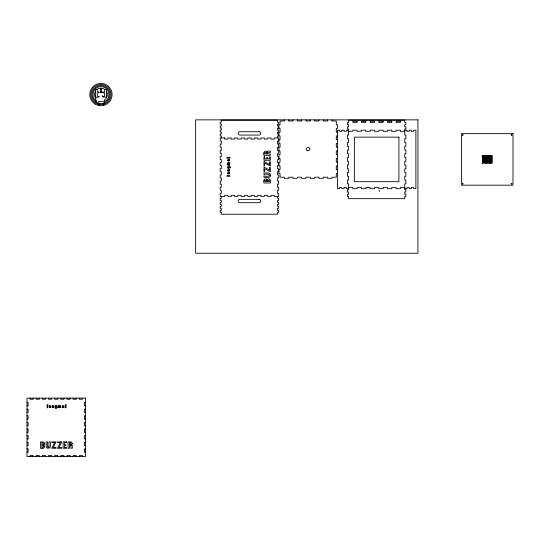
<?xml version="1.0" encoding="UTF-8"?>
<svg xmlns="http://www.w3.org/2000/svg" width="540" height="540" viewBox="0 0 540 540"><rect width="100%" height="100%" fill="white"/><g stroke="black" fill="none" stroke-linecap="round" stroke-linejoin="round"><path stroke-width="0.81" d="M95.391 91.26C92.657 94.932 96.889 98.469 96.086 102.161M96.998 89.451C99.225 87.669 102.654 87.669 104.882 89.451M104.504 101.75L104.78 101.608A8.026 8.026 0 0 0 107.426 89.829A8.026 8.026 0 0 0 95.405 88.749A8.026 8.026 0 0 0 95.904 100.805L96.086 100.946M104.733 102.749L103.066 103.336A9.025 9.025 0 0 1 98.962 103.37L98.705 101.372L104.504 101.372M103.316 104.369L103.95 104.193L103.633 103.174A9.025 9.025 0 0 0 108.344 89.404A9.025 9.025 0 0 0 93.791 89.046A9.025 9.025 0 0 0 97.835 103.032L98.408 104.328M348.516 130.194L346.295 130.194L346.295 131.301L344.075 131.301L344.075 130.194L341.847 130.194L341.847 131.301L339.626 131.301L339.626 130.194L337.406 130.194L337.406 188.663L339.626 188.663L339.626 187.549L341.847 187.549L341.847 188.663L344.075 188.663L344.075 187.549L346.295 187.549L346.295 188.663L348.516 188.663M404.764 130.194L406.985 130.194L406.985 131.301L409.212 131.301L409.212 130.194L411.433 130.194L411.433 131.301L413.654 131.301L413.654 130.194L415.881 130.194L415.881 188.663L413.654 188.663L413.654 187.549L411.433 187.549L411.433 188.663L409.212 188.663L409.212 187.549L406.985 187.549L406.985 188.663L404.764 188.663M348.516 131.301L352.843 131.301L352.843 130.194L357.17 130.194L357.17 131.301L361.496 131.301L361.496 130.194L365.823 130.194L365.823 131.301L370.15 131.301L370.15 130.194L374.476 130.194L374.476 131.301L378.803 131.301L378.803 130.194L383.13 130.194L383.13 131.301L387.457 131.301L387.457 130.194L391.784 130.194L391.784 131.301L396.11 131.301L396.11 130.194L400.437 130.194L400.437 131.301L404.764 131.301M337.406 132.219L336.292 132.219L336.292 128.473L337.406 128.473L337.406 124.72L336.292 124.72L336.292 120.974L331.965 120.974L331.965 119.86M337.406 135.972L336.292 135.972L336.292 139.718L337.406 139.718M337.406 143.471L336.292 143.471L336.292 147.218L337.406 147.218M337.406 150.971L336.292 150.971L336.292 154.717L337.406 154.717M337.406 158.47L336.292 158.47L336.292 162.216L337.406 162.216M337.406 165.969L336.292 165.969L336.292 169.715L337.406 169.715M337.406 173.468L336.292 173.468L336.292 177.215L331.965 177.215L331.965 178.328L327.638 178.328L327.638 177.215L323.312 177.215L323.312 178.328L318.985 178.328L318.985 177.215L314.658 177.215L314.658 178.328L310.331 178.328L310.331 177.215L306.005 177.215L306.005 178.328L301.678 178.328L301.678 177.215L297.351 177.215L297.351 178.328L293.024 178.328L293.024 177.215L288.697 177.215L288.697 178.328L284.371 178.328L284.371 177.215L280.051 177.215L280.051 173.468L278.937 173.468L278.937 169.715L280.051 169.715L280.051 165.969L278.937 165.969L278.937 162.216L280.051 162.216L280.051 158.47L278.937 158.47L278.937 154.717L280.051 154.717L280.051 150.971L278.937 150.971L278.937 147.218L280.051 147.218L280.051 143.471L278.937 143.471L278.937 139.718L280.051 139.718L280.051 135.972L278.937 135.972L278.937 132.219L280.051 132.219L280.051 128.473L278.937 128.473L278.937 124.72L280.051 124.72L280.051 120.974L284.371 120.974L284.371 119.86M348.516 187.549L352.843 187.549L352.843 188.663L357.17 188.663L357.17 187.549L361.496 187.549L361.496 188.663L365.823 188.663L365.823 187.549L370.15 187.549L370.15 188.663L374.476 188.663L374.476 187.549L378.803 187.549L378.803 188.663L383.13 188.663L383.13 187.549L387.457 187.549L387.457 188.663L391.784 188.663L391.784 187.549L396.11 187.549L396.11 188.663L400.437 188.663L400.437 187.549L404.764 187.549M27 402.55L28.114 402.55L28.114 405.857L27 405.857M85.469 402.55L84.355 402.55L84.355 405.857L85.469 405.857M27 409.165L28.114 409.165L28.114 412.472L27 412.472M85.469 409.165L84.355 409.165L84.355 412.472L85.469 412.472M27 415.78L28.114 415.78L28.114 419.087L27 419.087M85.469 415.78L84.355 415.78L84.355 419.087L85.469 419.087M27 422.401L28.114 422.401L28.114 425.709L27 425.709M85.469 422.401L84.355 422.401L84.355 425.709L85.469 425.709M27 429.017L28.114 429.017L28.114 432.324L27 432.324M85.469 429.017L84.355 429.017L84.355 432.324L85.469 432.324M27 435.632L28.114 435.632L28.114 438.939L27 438.939M85.469 435.632L84.355 435.632L84.355 438.939L85.469 438.939M27 442.246L28.114 442.246L28.114 445.561L27 445.561M85.469 442.246L84.355 442.246L84.355 445.561L85.469 445.561M27 448.868L28.114 448.868L28.114 452.176L27 452.176M85.469 448.868L84.355 448.868L84.355 452.176L85.469 452.176M100.359 89.073L101.581 89.08M100.359 92.138L101.581 92.144M98.732 104.409L99.38 104.531A10.091 10.091 0 0 0 110.43 91.132A10.091 10.091 0 0 0 93.366 87.885A10.091 10.091 0 0 0 98.732 104.409L98.091 104.247M98.496 105.449L99.212 105.59M95.742 101.939L96.242 102.263M106.522 91.328C108.25 94.149 107.305 98.186 104.504 99.941L104.504 102.85M98.678 103.295L99.083 105.563M103.066 103.336L103.565 105.408M327.638 119.86L327.638 120.974L323.312 120.974L323.312 119.86M318.985 119.86L318.985 120.974L314.658 120.974L314.658 119.86M310.331 119.86L310.331 120.974L306.005 120.974L306.005 119.86M301.678 119.86L301.678 120.974L297.351 120.974L297.351 119.86M293.024 119.86L293.024 120.974L288.697 120.974L288.697 119.86M277.547 137.97L277.547 135.999L278.66 135.999L278.66 134.021L277.547 134.021L277.547 132.044L278.66 132.044L278.66 130.066L277.547 130.066L277.547 128.095L278.66 128.095L278.66 126.117L277.547 126.117L277.547 124.139L278.66 124.139L278.66 122.162L277.547 122.162L277.547 120.191L221.306 120.191L221.306 122.162L220.192 122.162L220.192 124.139L221.306 124.139L221.306 126.117L220.192 126.117L220.192 128.095L221.306 128.095L221.306 130.066L220.192 130.066L220.192 132.044L221.306 132.044L221.306 134.021L220.192 134.021L220.192 135.999L221.306 135.999L221.306 137.97M277.547 196.439L277.547 198.416L278.66 198.416L278.66 200.394L277.547 200.394L277.547 202.365L278.66 202.365L278.66 204.343L277.547 204.343L277.547 206.321L278.66 206.321L278.66 208.298L277.547 208.298L277.547 210.269L278.66 210.269L278.66 212.247L277.547 212.247L277.547 214.225L221.306 214.225L221.306 212.247L220.192 212.247L220.192 210.269L221.306 210.269L221.306 208.298L220.192 208.298L220.192 206.321L221.306 206.321L221.306 204.343L220.192 204.343L220.192 202.365L221.306 202.365L221.306 200.394L220.192 200.394L220.192 198.416L221.306 198.416L221.306 196.439M101.581 88.574L101.581 92.462L100.359 92.455L100.359 88.574M82.391 398.129L82.391 399.242L79.312 399.242L79.312 398.129M82.391 456.597L82.391 455.483L79.312 455.483L79.312 456.597M76.234 398.129L76.234 399.242L73.157 399.242L73.157 398.129M76.234 456.597L76.234 455.483L73.157 455.483L73.157 456.597M70.079 398.129L70.079 399.242L67.007 399.242L67.007 398.129M70.079 456.597L70.079 455.483L67.007 455.483L67.007 456.597M63.929 398.129L63.929 399.242L60.851 399.242L60.851 398.129M63.929 456.597L63.929 455.483L60.851 455.483L60.851 456.597M57.773 398.129L57.773 399.242L54.695 399.242L54.695 398.129M57.773 456.597L57.773 455.483L54.695 455.483L54.695 456.597M51.617 398.129L51.617 399.242L48.539 399.242L48.539 398.129M51.617 456.597L51.617 455.483L48.539 455.483L48.539 456.597M45.461 398.129L45.461 399.242L42.383 399.242L42.383 398.129M45.461 456.597L45.461 455.483L42.383 455.483L42.383 456.597M39.312 398.129L39.312 399.242L36.234 399.242L36.234 398.129M39.312 456.597L39.312 455.483L36.234 455.483L36.234 456.597M33.156 398.129L33.156 399.242L30.078 399.242L30.078 398.129M33.156 456.597L33.156 455.483L30.078 455.483L30.078 456.597M102.236 95.978A1.222 1.222 0 0 1 102.465 95.756M378.945 190.627A0.736 0.736 0 0 1 379.681 191.363M98.233 92.252C99.131 94.291 99.711 90.592 98.233 92.252M98.233 96.66C99.131 98.699 99.711 94.993 98.233 96.66M102.634 92.252C103.538 94.291 104.119 90.592 102.634 92.252M102.634 96.66C103.538 98.699 104.119 94.993 102.634 96.66M227.711 164.039L227.698 165.247L229.588 165.247L229.588 164.707L227.968 164.437L229.588 164.167L229.588 163.627L227.968 163.357L229.588 163.087L229.588 162.54L227.853 162.702L227.711 164.039M462.382 183.735C462.929 185.436 463.705 182.54 462.382 183.735M482.274 155.561L482.591 163.539L482.929 155.648L482.274 155.561M483.604 155.561L483.928 163.539L484.259 155.648L483.604 155.561M484.94 155.561L485.264 163.539L485.595 155.648L484.94 155.561M486.27 155.561L486.594 163.539L486.932 155.648L486.27 155.561M487.607 155.561L487.931 163.539L488.261 155.648L487.607 155.561M488.943 155.561L489.26 163.539L489.598 155.648L488.943 155.561M490.273 155.561L490.597 163.539L490.928 155.648L490.273 155.561M491.609 155.561L491.933 163.539L492.264 155.648L491.609 155.561M511.238 183.735C511.778 185.436 512.555 182.54 511.238 183.735M267.543 180.562L267.502 181.582L269.629 181.582L269.183 180.212L267.543 180.562M230.135 167.684C230.006 169.405 231.39 164.41 227.698 166.603L227.698 167.144L229.318 167.414L227.698 167.684L227.698 168.224C229.878 169.607 229.338 165.713 230.135 167.684M44.692 443.664L44.341 444.643L43.281 445.082C46.886 446.04 43.025 450.097 40.439 448.268L40.439 441.896L43.821 441.997L44.692 443.664M511.238 134.865C511.718 136.586 512.609 133.724 511.238 134.865M72.333 443.698L71.827 444.798L70.922 445.048L72.286 445.487L72.333 448.268L70.922 448.268L70.875 445.878L70.207 445.439L69.505 445.439L69.505 448.268L68.087 448.268L68.087 441.896L71.462 441.997L72.333 443.698M267.253 179.543L267.145 180.157C265.997 176.526 262.278 180.454 263.959 182.999L270.331 182.999C271.728 180.833 269.176 177.066 267.253 179.543M56.295 407.795C53.109 408.382 59.056 409.212 56.835 405.635L56.295 405.635L56.025 407.255L55.755 405.635L55.215 405.635C54.068 407.74 56.572 407.133 56.295 407.795M227.988 160.279C228.332 162.817 226.672 158.065 229.588 159.57C229.979 160.164 228.683 162.351 228.508 160.11L227.988 160.279M227.988 170.282L229.588 170.66L229.588 171.2L227.698 171.2L227.853 169.736L229.588 169.58L229.588 170.12L227.988 170.282M227.988 173.259C228.332 175.797 226.672 171.052 229.588 172.557C229.979 173.144 228.683 175.331 228.508 173.097L227.988 173.259M264.715 152.955L264.661 153.934L266.787 153.934L266.348 152.57L264.715 152.955M267.557 152.955L267.502 153.934L270.331 153.934L270.331 155.358L263.959 155.358C262.069 152.78 266.254 148.912 267.111 152.516L267.55 151.16L270.331 151.106L270.331 152.516L267.557 152.955M264.715 180.596L264.661 181.582L266.787 181.582L266.348 180.212L264.715 180.596M49.822 406.883C50.045 407.957 50.767 406.188 49.822 406.883M43.281 444.022L42.842 444.67L41.864 444.724L41.864 442.598L43.072 442.807L43.281 444.022M43.281 446.85L42.842 447.512L41.864 447.565L41.864 445.439L43.105 445.615L43.281 446.85M52.799 406.073L52.778 407.525L52.238 407.525L52.238 405.635L53.703 405.796L53.858 407.525L53.325 407.525L53.305 406.073L52.799 406.073M48.951 446.85C46.845 449.483 47.311 442.719 47.534 441.896L46.116 441.896L46.217 447.397L47.534 448.268L49.95 447.849L50.362 446.85L50.362 441.896L48.951 441.896L48.951 446.85M58.752 406.073L58.732 407.525L58.192 407.525L58.192 405.635L60.737 405.796L60.899 407.525L60.352 407.525L60.19 405.925L59.812 407.525L59.272 407.525L59.252 406.073L58.752 406.073M62.809 406.883C63.025 407.957 63.754 406.188 62.809 406.883M70.922 444.022L70.484 444.67L69.505 444.724L69.505 442.598L70.713 442.807L70.922 444.022M270.331 175.905L269.919 176.904L268.913 177.329L263.959 177.329L263.959 175.905C271.37 177.728 271.37 172.665 263.959 174.488L263.959 173.077C266.213 173.016 271.316 171.943 270.331 175.905M49.302 406.782L49.599 407.484L50.882 407.525C51.867 404.865 47.81 405.257 50.348 406.445L49.302 406.782M62.289 406.782L62.586 407.484L63.869 407.525C64.854 404.865 60.797 405.257 63.328 406.445L62.289 406.782M462.395 134.858C462.827 136.586 463.786 133.744 462.395 134.858M229.318 160.38C228.704 161.264 228.731 159.428 229.318 160.38M229.318 173.367C228.704 174.251 228.731 172.415 229.318 173.367M54.621 442.598L51.786 448.268L56.038 448.268L56.038 447.565L53.203 447.565L56.038 441.896L51.786 441.896L51.786 442.598L54.621 442.598M60.298 442.598L57.456 448.268L61.709 448.268L61.709 447.565L58.873 447.565L61.709 441.896L57.456 441.896L57.456 442.598L60.298 442.598M97.261 89.451L95.391 89.451L95.391 97.652L97.261 97.652L97.261 89.451M106.522 89.451L104.504 89.451L104.504 97.146L106.522 97.146L106.522 89.451M417.933 119.86L195.622 119.86L195.622 253.247L417.933 253.247L417.933 119.86M404.764 120.191L348.516 120.191L348.516 122.411L347.409 122.411L347.409 124.632L348.516 124.632L348.516 126.86L347.409 126.86L347.409 129.08L348.516 129.08L348.516 135.054L347.409 135.054L347.409 138.8L348.516 138.8L348.516 142.553L347.409 142.553L347.409 146.3L348.516 146.3L348.516 150.053L347.409 150.053L347.409 153.799L348.516 153.799L348.516 157.552L347.409 157.552L347.409 161.298L348.516 161.298L348.516 165.051L347.409 165.051L347.409 168.797L348.516 168.797L348.516 172.55L347.409 172.55L347.409 176.297L348.516 176.297L348.516 180.05L347.409 180.05L347.409 183.796L348.516 183.796L348.516 189.769L347.409 189.769L347.409 191.997L348.516 191.997L348.516 194.218L347.409 194.218L347.409 196.439L348.516 196.439L348.516 198.666L404.764 198.666L404.764 196.439L405.877 196.439L405.877 194.218L404.764 194.218L404.764 191.997L405.877 191.997L405.877 189.769L404.764 189.769L404.764 183.796L405.877 183.796L405.877 180.05L404.764 180.05L404.764 176.297L405.877 176.297L405.877 172.55L404.764 172.55L404.764 168.797L405.877 168.797L405.877 165.051L404.764 165.051L404.764 161.298L405.877 161.298L405.877 157.552L404.764 157.552L404.764 153.799L405.877 153.799L405.877 150.053L404.764 150.053L404.764 146.3L405.877 146.3L405.877 142.553L404.764 142.553L404.764 138.8L405.877 138.8L405.877 135.054L404.764 135.054L404.764 129.08L405.877 129.08L405.877 126.86L404.764 126.86L404.764 124.632L405.877 124.632L405.877 122.411L404.764 122.411L404.764 120.191M357.17 121.297L352.843 121.297L352.843 122.411L357.17 122.411L357.17 121.297M365.823 121.297L361.496 121.297L361.496 122.411L365.823 122.411L365.823 121.297M374.476 121.297L370.15 121.297L370.15 122.411L374.476 122.411L374.476 121.297M383.13 121.297L378.803 121.297L378.803 122.411L383.13 122.411L383.13 121.297M391.784 121.297L387.457 121.297L387.457 122.411L391.784 122.411L391.784 121.297M400.437 121.297L396.11 121.297L396.11 122.411L400.437 122.411L400.437 121.297M259.031 131.72L239.821 131.72A1.667 1.667 0 0 0 238.154 133.387A1.667 1.667 0 0 0 239.821 135.054L259.031 135.054A1.667 1.667 0 0 0 260.699 133.387A1.667 1.667 0 0 0 259.031 131.72M513 133.664L461.477 133.664L461.477 185.186L513 185.186L513 133.664M398.925 137.14L354.355 137.14L354.355 181.71L398.925 181.71L398.925 137.14M224.613 137.97L220.192 137.97L220.192 141.048L221.306 141.048L221.306 144.126L220.192 144.126L220.192 147.204L221.306 147.204L221.306 150.282L220.192 150.282L220.192 153.36L221.306 153.36L221.306 156.438L220.192 156.438L220.192 159.516L221.306 159.516L221.306 162.587L220.192 162.587L220.192 165.665L221.306 165.665L221.306 168.743L220.192 168.743L220.192 171.821L221.306 171.821L221.306 174.899L220.192 174.899L220.192 177.977L221.306 177.977L221.306 181.055L220.192 181.055L220.192 184.133L221.306 184.133L221.306 187.211L220.192 187.211L220.192 190.282L221.306 190.282L221.306 193.361L220.192 193.361L220.192 196.439L224.613 196.439L224.613 195.332L227.921 195.332L227.921 196.439L231.228 196.439L231.228 195.332L234.536 195.332L234.536 196.439L237.843 196.439L237.843 195.332L241.151 195.332L241.151 196.439L244.465 196.439L244.465 195.332L247.772 195.332L247.772 196.439L251.08 196.439L251.08 195.332L254.387 195.332L254.387 196.439L257.695 196.439L257.695 195.332L261.002 195.332L261.002 196.439L264.31 196.439L264.31 195.332L267.624 195.332L267.624 196.439L270.932 196.439L270.932 195.332L274.239 195.332L274.239 196.439L278.66 196.439L278.66 193.361L277.547 193.361L277.547 190.282L278.66 190.282L278.66 187.211L277.547 187.211L277.547 184.133L278.66 184.133L278.66 181.055L277.547 181.055L277.547 177.977L278.66 177.977L278.66 174.899L277.547 174.899L277.547 171.821L278.66 171.821L278.66 168.743L277.547 168.743L277.547 165.665L278.66 165.665L278.66 162.587L277.547 162.587L277.547 159.516L278.66 159.516L278.66 156.438L277.547 156.438L277.547 153.36L278.66 153.36L278.66 150.282L277.547 150.282L277.547 147.204L278.66 147.204L278.66 144.126L277.547 144.126L277.547 141.048L278.66 141.048L278.66 137.97L274.239 137.97L274.239 139.084L270.932 139.084L270.932 137.97L267.624 137.97L267.624 139.084L264.31 139.084L264.31 137.97L261.002 137.97L261.002 139.084L257.695 139.084L257.695 137.97L254.387 137.97L254.387 139.084L251.08 139.084L251.08 137.97L247.772 137.97L247.772 139.084L244.465 139.084L244.465 137.97L241.151 137.97L241.151 139.084L237.843 139.084L237.843 137.97L234.536 137.97L234.536 139.084L231.228 139.084L231.228 137.97L227.921 137.97L227.921 139.084L224.613 139.084L224.613 137.97M264.661 156.769L263.959 156.769L263.959 160.312L270.331 160.312L270.331 156.769L269.629 156.769L269.629 158.895L267.502 158.895L267.502 157.471L266.787 157.471L266.787 158.895L264.661 158.895L264.661 156.769M229.858 157.403L226.888 157.403L226.888 158.22L229.858 158.22L229.858 157.403M264.661 161.73L263.959 161.73L263.959 165.983L264.661 165.983L264.661 163.148L270.331 165.983L270.331 161.73L269.629 161.73L269.629 164.565L264.661 161.73M264.661 167.407L263.959 167.407L263.959 171.653L264.661 171.653L264.661 168.817L270.331 171.653L270.331 167.407L269.629 167.407L269.629 170.235L264.661 167.407M227.158 175.534L226.888 176.344L229.858 176.344L229.858 175.534L227.158 175.534M259.031 199.355L239.821 199.355A1.667 1.667 0 0 0 238.154 201.022A1.667 1.667 0 0 0 239.821 202.689L259.031 202.689A1.667 1.667 0 0 0 260.699 201.022A1.667 1.667 0 0 0 259.031 199.355M85.469 398.129L27 398.129L27 456.597L85.469 456.597L85.469 398.129M47.912 404.825L47.095 404.825L47.095 407.795L47.912 407.795L47.912 404.825M66.035 404.825L65.225 404.825L65.225 407.795L66.035 407.795L66.035 404.825M66.67 441.896L63.126 441.896L63.126 448.268L66.67 448.268L66.67 447.565L64.55 447.565L64.55 445.439L65.968 445.439L65.968 444.724L64.55 444.724L64.55 442.598L66.67 442.598L66.67 441.896M95.128 104.085A11.158 11.158 0 0 0 112.097 94.831A11.158 11.158 0 0 0 95.6 84.767A11.158 11.158 0 0 0 95.128 104.085M306.997 150.282A1.667 1.667 0 0 0 309.785 149.519A1.667 1.667 0 0 0 307.733 147.488A1.667 1.667 0 0 0 306.997 150.282"/></g></svg>
